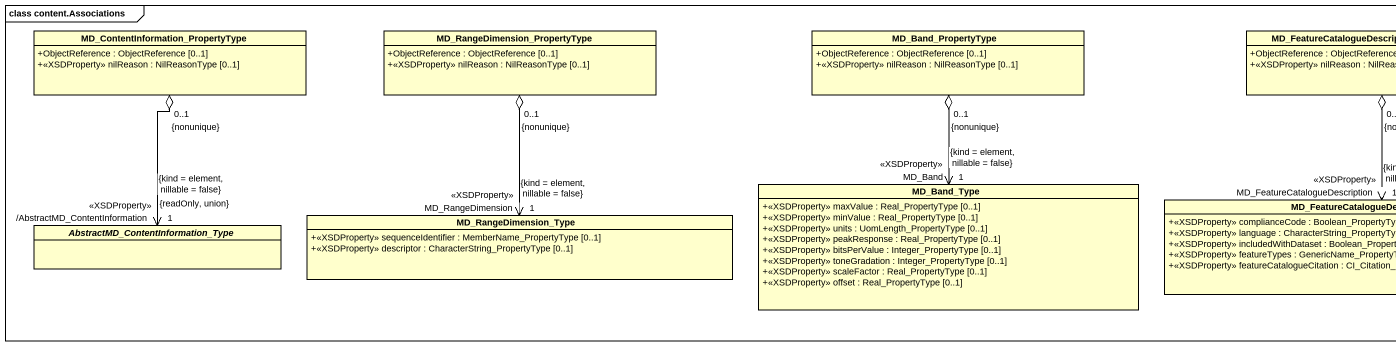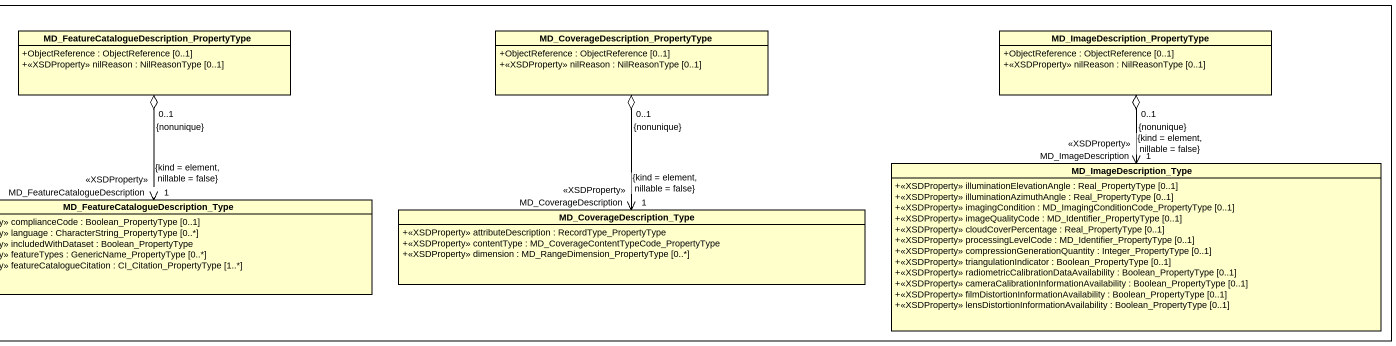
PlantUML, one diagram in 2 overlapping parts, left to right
@startuml
mainframe class content.Associations
hide circle
hide empty members
skinparam classAttributeIconSize 0
class "MD_ContentInformation_PropertyType" as MD_ContentInformation {
  +ObjectReference : ObjectReference [0..1]
  +<<XSDProperty>> nilReason : NilReasonType [0..1]
}
class "MD_RangeDimension_PropertyType" as MD_RangeDimension {
  +ObjectReference : ObjectReference [0..1]
  +<<XSDProperty>> nilReason : NilReasonType [0..1]
}
class MD_Band_PropertyType {
  +ObjectReference : ObjectReference [0..1]
  +<<XSDProperty>> nilReason : NilReasonType [0..1]
}
class "MD_FeatureCatalogueDescription_PropertyType" as MD_FeatureCatalogueDescripti {
  +ObjectReference : ObjectReference [0..1]
  +<<XSDProperty>> nilReason : NilReasonType [0..1]
}
class "MD_CoverageDescription_PropertyType" as MD_CoverageDescription {
  +ObjectReference : ObjectReference [0..1]
  +<<XSDProperty>> nilReason : NilReasonType [0..1]
}
class "MD_ImageDescription_PropertyType" as MD_ImageDescription {
  +ObjectReference : ObjectReference [0..1]
  +<<XSDProperty>> nilReason : NilReasonType [0..1]
}
class MD_Band_Type {
  +<<XSDProperty>> maxValue : Real_PropertyType [0..1]
  +<<XSDProperty>> minValue : Real_PropertyType [0..1]
  +<<XSDProperty>> units : UomLength_PropertyType [0..1]
  +<<XSDProperty>> peakResponse : Real_PropertyType [0..1]
  +<<XSDProperty>> bitsPerValue : Integer_PropertyType [0..1]
  +<<XSDProperty>> toneGradation : Integer_PropertyType [0..1]
  +<<XSDProperty>> scaleFactor : Real_PropertyType [0..1]
  +<<XSDProperty>> offset : Real_PropertyType [0..1]
}
class MD_ImageDescription_Type {
  +<<XSDProperty>> illuminationElevationAngle : Real_PropertyType [0..1]
  +<<XSDProperty>> illuminationAzimuthAngle : Real_PropertyType [0..1]
  +<<XSDProperty>> imagingCondition : MD_ImagingConditionCode_PropertyType [0..1]
  +<<XSDProperty>> imageQualityCode : MD_Identifier_PropertyType [0..1]
  +<<XSDProperty>> cloudCoverPercentage : Real_PropertyType [0..1]
  +<<XSDProperty>> processingLevelCode : MD_Identifier_PropertyType [0..1]
  +<<XSDProperty>> compressionGenerationQuantity : Integer_PropertyType [0..1]
  +<<XSDProperty>> triangulationIndicator : Boolean_PropertyType [0..1]
  +<<XSDProperty>> radiometricCalibrationDataAvailability : Boolean_PropertyType [0..1]
  +<<XSDProperty>> cameraCalibrationInformationAvailability : Boolean_PropertyType [0..1]
  +<<XSDProperty>> filmDistortionInformationAvailability : Boolean_PropertyType [0..1]
  +<<XSDProperty>> lensDistortionInformationAvailability : Boolean_PropertyType [0..1]
}
abstract class "AbstractMD_ContentInformation_Type" as AbstractMD
class MD_RangeDimension_Type {
  +<<XSDProperty>> sequenceIdentifier : MemberName_PropertyType [0..1]
  +<<XSDProperty>> descriptor : CharacterString_PropertyType [0..1]
}
class "MD_FeatureCatalogueDescription_Type" as MD_FeatureCatalogueDescripti_2 {
  +<<XSDProperty>> complianceCode : Boolean_PropertyType [0..1]
  +<<XSDProperty>> language : CharacterString_PropertyType [0..*]
  +<<XSDProperty>> includedWithDataset : Boolean_PropertyType
  +<<XSDProperty>> featureTypes : GenericName_PropertyType [0..*]
  +<<XSDProperty>> featureCatalogueCitation : CI_Citation_PropertyType [1..*]
}
class MD_CoverageDescription_Type {
  +<<XSDProperty>> attributeDescription : RecordType_PropertyType
  +<<XSDProperty>> contentType : MD_CoverageContentTypeCode_PropertyType
  +<<XSDProperty>> dimension : MD_RangeDimension_PropertyType [0..*]
}
MD_ContentInformation "0..1\n{nonunique}" o--> "/AbstractMD_ContentInformation\n<<XSDProperty>>\n1\n{kind = element, nillable = false}\n{readOnly, union}" AbstractMD
MD_RangeDimension "0..1\n{nonunique}" o--> "MD_RangeDimension\n<<XSDProperty>>\n1\n{kind = element, nillable = false}" MD_RangeDimension_Type
MD_Band_PropertyType "0..1\n{nonunique}" o--> "MD_Band\n<<XSDProperty>>\n1\n{kind = element, nillable = false}" MD_Band_Type
MD_FeatureCatalogueDescripti "0..1\n{nonunique}" o--> "MD_FeatureCatalogueDescription\n<<XSDProperty>>\n1\n{kind = element, nillable = false}" MD_FeatureCatalogueDescripti_2
MD_CoverageDescription "0..1\n{nonunique}" o--> "MD_CoverageDescription\n<<XSDProperty>>\n1\n{kind = element, nillable = false}" MD_CoverageDescription_Type
MD_ImageDescription "0..1\n{nonunique}" o--> "MD_ImageDescription\n<<XSDProperty>>\n1\n{kind = element, nillable = false}" MD_ImageDescription_Type
@enduml
